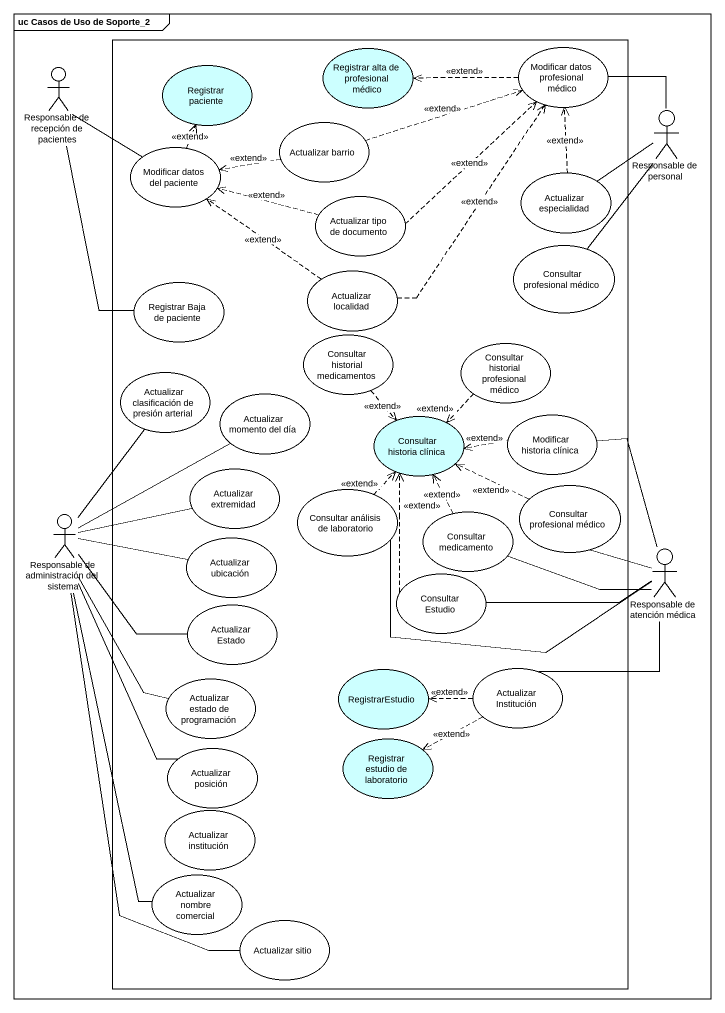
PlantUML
@startuml
mainframe uc Casos de Uso de Soporte_2
rectangle " " as rectangle1 {
  usecase "Registrar paciente" as Registrar_paciente #CCFFFF
  usecase "Registrar alta de profesional médico" as Registrar_alta_de #CCFFFF
  usecase "Modificar datos profesional médico" as Modificar_datos_profesional
  usecase "Modificar datos del paciente" as Modificar_datos_del_paciente
  usecase "Actualizar barrio" as Actualizar_barrio
  usecase "Actualizar especialidad" as Actualizar_especialidad
  usecase "Actualizar tipo de documento" as Actualizar_tipo_de_documento
  usecase "Actualizar localidad" as Actualizar_localidad
  usecase "Consultar profesional médico" as Consultar_profesional_médico
  usecase "Registrar Baja de paciente" as Registrar_Baja_de_paciente
  usecase "Consultar historial medicamentos" as Consultar_historial
  usecase "Consultar historial profesional médico" as Consultar_historial_2
  usecase "Actualizar clasificación de presión arterial" as Actualizar_clasificación_de
  usecase "Actualizar momento del día" as Actualizar_momento_del_día
  usecase "Consultar historia clínica" as Consultar_historia_clínica #CCFFFF
  usecase "Modificar historia clínica" as Modificar_historia_clínica
  usecase "Actualizar extremidad" as Actualizar_extremidad
  usecase "Consultar análisis de laboratorio" as Consultar_análisis_de
  usecase "Consultar profesional médico" as Consultar_profesional_médico_2
  usecase "Actualizar ubicación" as Actualizar_ubicación
  usecase "Consultar medicamento" as Consultar_medicamento
  usecase "Consultar Estudio" as Consultar_Estudio
  usecase "Actualizar Estado" as Actualizar_Estado
  usecase "Actualizar estado de programación" as Actualizar_estado_de
  usecase RegistrarEstudio #CCFFFF
  usecase "Actualizar Institución" as Actualizar_Institución
  usecase "Actualizar posición" as Actualizar_posición
  usecase "Registrar estudio de laboratorio" as Registrar_estudio_de #CCFFFF
  usecase "Actualizar institución" as Actualizar_institución
  usecase "Actualizar nombre comercial" as Actualizar_nombre_comercial
  usecase "Actualizar sitio" as Actualizar_sitio
}
actor "Responsable de recepción de pacientes" as Responsable_de_recepción_de
actor "Responsable de personal" as Responsable_de_personal
actor "Responsable de administración del sistema" as Responsable_de
actor "Responsable de atención médica" as Responsable_de_atención
Responsable_de_recepción_de -- Modificar_datos_del_paciente
Responsable_de_recepción_de -- Registrar_Baja_de_paciente
Modificar_datos_profesional .left.> Registrar_alta_de : <<extend>>
Responsable_de_personal -up- Modificar_datos_profesional
Responsable_de_personal -left- Actualizar_especialidad
Responsable_de_personal -- Consultar_profesional_médico
Modificar_datos_del_paciente .up.> Registrar_paciente : <<extend>>
Actualizar_barrio .right.> Modificar_datos_profesional : <<extend>>
Actualizar_barrio .left.> Modificar_datos_del_paciente : <<extend>>
Actualizar_especialidad .up.> Modificar_datos_profesional : <<extend>>
Actualizar_tipo_de_documento .up.> Modificar_datos_profesional : <<extend>>
Actualizar_tipo_de_documento .left.> Modificar_datos_del_paciente : <<extend>>
Actualizar_localidad .up.> Modificar_datos_profesional : <<extend>>
Actualizar_localidad .up.> Modificar_datos_del_paciente : <<extend>>
Consultar_historial ..> Consultar_historia_clínica : <<extend>>
Consultar_historial_2 ..> Consultar_historia_clínica : <<extend>>
Modificar_historia_clínica .left.> Consultar_historia_clínica : <<extend>>
Consultar_análisis_de .up.> Consultar_historia_clínica : <<extend>>
Consultar_profesional_médico_2 .left.> Consultar_historia_clínica : <<extend>>
Responsable_de -up- Actualizar_clasificación_de
Responsable_de -up- Actualizar_momento_del_día
Responsable_de -right- Actualizar_extremidad
Responsable_de -right- Actualizar_ubicación
Responsable_de -right- Actualizar_Estado
Responsable_de -- Actualizar_estado_de
Responsable_de -- Actualizar_posición
Responsable_de -- Actualizar_nombre_comercial
Responsable_de -- Actualizar_sitio
Consultar_medicamento .up.> Consultar_historia_clínica : <<extend>>
Consultar_Estudio .up.> Consultar_historia_clínica : <<extend>>
Responsable_de_atención -up- Modificar_historia_clínica
Responsable_de_atención -left- Consultar_análisis_de
Responsable_de_atención -up- Consultar_profesional_médico_2
Responsable_de_atención -left- Consultar_medicamento
Responsable_de_atención -left- Consultar_Estudio
Responsable_de_atención -- Actualizar_Institución
Actualizar_Institución .left.> RegistrarEstudio : <<extend>>
Actualizar_Institución .left.> Registrar_estudio_de : <<extend>>
@enduml
